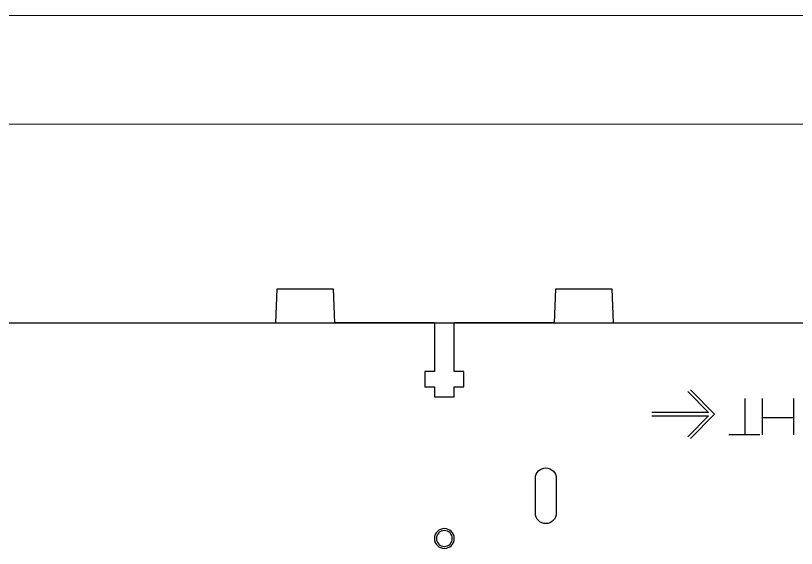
# Model space of a CAD drawing. Header units: millimetres. Extents: x -1949 to 1995, y -2739 to 1842.
# Drawn here: x -506.4 to -394.3, y -669.3 to -592.8 of the extents above; entities that cross this region are included whole.
import ezdxf

# ---------------------------------------------------------------- set-up
doc = ezdxf.new("R2010")
doc.units = ezdxf.units.MM
doc.layers.get('0').update_dxf_attribs({"lineweight": 25, "true_color": 0xffffff})
doc.layers.add('Laser Table', color=2, linetype='Continuous', lineweight=0, true_color=0xffff00)
doc.layers.add('Referance lines', color=2, linetype='Continuous', lineweight=0, true_color=0xffff00)

msp = doc.modelspace()

# ---------------------------------------------------------------- linework, layer by layer
at = {"color": 1, "true_color": 0xff0000}
for p, q in [((-469.07, -636.89), (-468.87, -632.02)), ((-468.87, -632.02), (-460.83, -632.02)), ((-460.83, -632.02), (-460.63, -636.89)), ((-429.05, -636.89), (-428.85, -632.02)), ((-428.85, -632.02), (-420.82, -632.02)), ((-420.82, -632.02), (-420.62, -636.89)), ((-527.96, -636.89), (-469.07, -636.89)), ((-420.62, -636.89), (-361.73, -636.89))]:
    msp.add_line(p, q, dxfattribs=at)
for p, q in [((-807.35, -636.89), (22, -636.89)), ((-446.25, -636.89), (-460.63, -636.89)), ((-446.25, -636.89), (-446.25, -643.91)), ((-443.45, -643.91), (-443.45, -636.89)), ((-429.05, -636.89), (-443.45, -636.89)), ((-446.25, -643.91), (-447.65, -643.91)), ((-447.65, -643.91), (-447.65, -646.11)), ((-442.05, -643.91), (-443.45, -643.91)), ((-442.05, -646.11), (-442.05, -643.91)), ((-447.65, -646.11), (-446.25, -646.11)), ((-446.25, -646.11), (-446.25, -647.55)), ((-443.45, -647.55), (-443.45, -646.11)), ((-443.45, -646.11), (-442.05, -646.11)), ((-446.25, -647.55), (-443.45, -647.55))]:
    msp.add_line(p, q)
at = {"color": 5, "true_color": 0x0000ff}
for points in [[(-409.53, -646.55), (-406.05, -650.02), (-409.53, -653.5)], [(-409.9, -646.78), (-406.91, -649.77), (-415.08, -649.77)], [(-401.71, -647.79), (-401.71, -652.95)], [(-399.18, -653), (-399.18, -647.79)], [(-394.72, -647.79), (-394.72, -653)], [(-415.08, -650.27), (-406.91, -650.27), (-409.91, -653.27)], [(-394.72, -650.57), (-399.18, -650.57)], [(-399.54, -653), (-404.03, -653)]]:
    msp.add_lwpolyline(points, dxfattribs=at)
at = {"color": 1, "true_color": 0xff0000}
for points in [[(-431.79, -664.25), (-431.79, -659.25)], [(-428.79, -659.25), (-428.79, -664.25), (-428.79, -664.25)]]:
    msp.add_lwpolyline(points, dxfattribs=at)
for points in [[(-431.79, -659.25), (-431.79, -658.42), (-431.12, -657.75), (-430.29, -657.75)], [(-430.29, -657.75), (-429.46, -657.75), (-428.79, -658.42), (-428.79, -659.25)], [(-430.29, -665.75), (-431.12, -665.75), (-431.79, -665.08), (-431.79, -664.25)], [(-428.79, -664.25), (-428.79, -665.08), (-429.46, -665.75), (-430.29, -665.75)]]:
    msp.add_open_spline(points, degree=3, dxfattribs=at)
at = {"color": 3, "true_color": 0x00ff00}
for points in [[(-444.85, -666.46), (-445.64, -666.46), (-446.28, -667.09), (-446.28, -667.88)], [(-443.43, -667.88), (-443.43, -667.09), (-444.06, -666.46), (-444.85, -666.46)], [(-446.28, -667.88), (-446.28, -668.67), (-445.64, -669.31), (-444.85, -669.31)], [(-444.85, -669.31), (-444.06, -669.31), (-443.43, -668.67), (-443.43, -667.88)]]:
    msp.add_open_spline(points, degree=3, dxfattribs=at)
at = {"color": 6, "true_color": 0xff00ff}
for points in [[(-444.85, -666.74), (-445.48, -666.74), (-445.99, -667.25), (-445.99, -667.88)], [(-443.71, -667.88), (-443.71, -667.25), (-444.22, -666.74), (-444.85, -666.74)], [(-445.99, -667.88), (-445.99, -668.51), (-445.48, -669.02), (-444.85, -669.02)], [(-444.85, -669.02), (-444.22, -669.02), (-443.71, -668.51), (-443.71, -667.88)]]:
    msp.add_open_spline(points, degree=3, dxfattribs=at)
at = {"layer": 'Laser Table', "color": 2, "true_color": 0xffff00}
for p, q in [((57.32, -592.78), (-842.68, -592.78)), ((-842.68, -608.39), (57.32, -608.39))]:
    msp.add_line(p, q, dxfattribs=at)
at = {"layer": 'Referance lines', "color": 2, "true_color": 0xffff00}
msp.add_line((-813.17, -636.89), (24.83, -636.89), dxfattribs=at)
at = {"layer": 'Referance lines'}
msp.add_line((-811.67, -636.89), (26.32, -636.89), dxfattribs=at)

doc.saveas('drawing.dxf')
